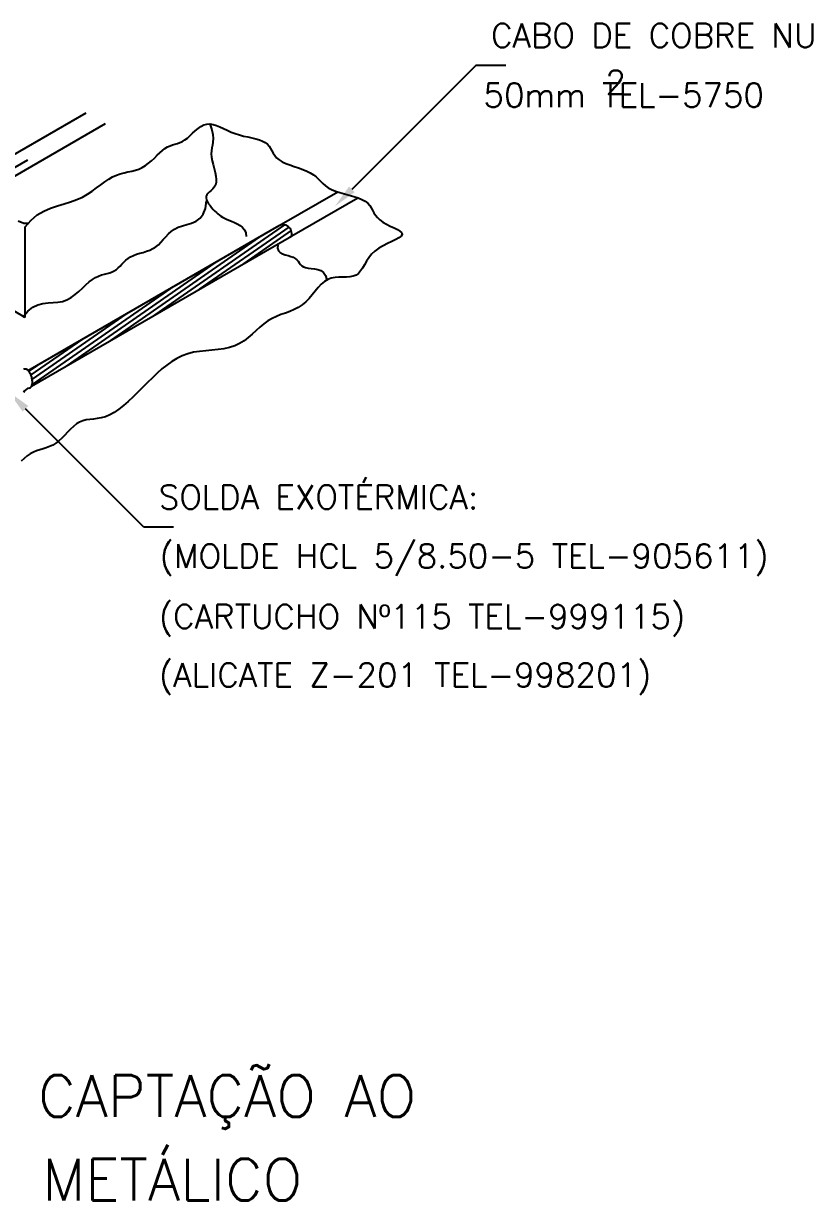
# Model space of a CAD drawing. Header units: millimetres. Extents: x -5200.2 to -5184.5, y -4688.8 to -4655.3.
# Drawn here: x -5191.06 to -5184.46, y -4688.85 to -4678.99 of the extents above; entities that cross this region are included whole.
import ezdxf
from ezdxf.enums import TextEntityAlignment as Align

# ---------------------------------------------------------------- set-up
doc = ezdxf.new("R2010")
doc.units = ezdxf.units.MM
doc.header["$LTSCALE"] = 10
doc.linetypes.add('DASHEDX2', pattern=[1.5, 1, -0.5])
doc.layers.add('Termotécnica', color=7, linetype='Continuous')
doc.styles.add('r140', font='romans.shx')
doc.styles.add('r80', font='romans.shx')

msp = doc.modelspace()

# ---------------------------------------------------------------- linework, layer by layer
at = {"layer": 'Termotécnica', "color": 2}
for p, q in [((-5187.2723, -4679.3387), (-5187.446, -4679.5121)), ((-5187.2723, -4679.3387), (-5187.0223, -4679.3387)), ((-5187.446, -4679.5121), (-5188.3126, -4680.3787)), ((-5191.0467, -4681.4511), (-5191.0467, -4680.6908)), ((-5191.0467, -4681.4511), (-5191.2352, -4681.3423)), ((-5190.0558, -4683.2057), (-5191.0457, -4682.2157)), ((-5190.0558, -4683.2057), (-5189.8058, -4683.2057))]:
    msp.add_line(p, q, dxfattribs=at)
at = {"layer": 'Termotécnica', "color": 1}
for p, q in [((-5191.5763, -4680.3361), (-5190.537, -4679.7361)), ((-5191.4082, -4680.4231), (-5190.3761, -4679.8273)), ((-5191.4666, -4680.385), (-5191.0261, -4680.1307)), ((-5188.8771, -4680.6762), (-5189.9614, -4681.4299)), ((-5188.8398, -4680.694), (-5189.5896, -4681.2152)), ((-5188.8197, -4680.7239), (-5189.2177, -4681.0005)), ((-5189.0881, -4680.779), (-5190.3333, -4681.6446)), ((-5188.8173, -4680.766), (-5188.8458, -4680.7858)), ((-5189.46, -4680.9937), (-5190.7052, -4681.8593)), ((-5189.8318, -4681.2084), (-5190.9903, -4682.0137)), ((-5190.2037, -4681.4231), (-5190.9896, -4681.9694)), ((-5190.5756, -4681.6378), (-5190.9999, -4681.9328)), ((-5190.9474, -4681.8525), (-5191.0182, -4681.9017))]:
    msp.add_line(p, q, dxfattribs=at)
at = {"layer": 'Termotécnica', "color": 1, "linetype": 'DASHEDX2'}
for p, q in [((-5188.9202, -4680.6821), (-5188.4305, -4680.3994)), ((-5188.8149, -4680.7679), (-5188.2627, -4680.4491))]:
    msp.add_line(p, q, dxfattribs=at)
at = {"layer": 'Termotécnica', "color": 3}
for p, q in [((-5191.0232, -4681.8962), (-5188.9202, -4680.6821)), ((-5190.9951, -4682.0267), (-5188.8184, -4680.7699))]:
    msp.add_line(p, q, dxfattribs=at)
at = {"layer": 'Termotécnica', "color": 2}
for points in [[(-5191.0467, -4680.6908), (-5190.9986, -4680.6355), (-5190.9463, -4680.5926), (-5190.8913, -4680.5597), (-5190.8346, -4680.5345), (-5190.7776, -4680.5147), (-5190.7213, -4680.4979), (-5190.6671, -4680.4817), (-5190.6161, -4680.4639), (-5190.5692, -4680.4426), (-5190.5263, -4680.4184), (-5190.4865, -4680.3923), (-5190.4495, -4680.3655), (-5190.4146, -4680.339), (-5190.3811, -4680.314), (-5190.3486, -4680.2915), (-5190.3163, -4680.2726), (-5190.2839, -4680.2581), (-5190.2515, -4680.2472), (-5190.2192, -4680.2389), (-5190.1872, -4680.2319), (-5190.1558, -4680.2251), (-5190.1252, -4680.2176), (-5190.0955, -4680.2081), (-5190.067, -4680.1955), (-5190.0399, -4680.1792), (-5190.014, -4680.1597), (-5189.9892, -4680.1381), (-5189.9654, -4680.1155), (-5189.9424, -4680.0928), (-5189.9201, -4680.0713), (-5189.8984, -4680.0518), (-5189.8771, -4680.0354), (-5189.856, -4680.0229), (-5189.8352, -4680.0134), (-5189.8146, -4680.0061), (-5189.794, -4679.9998), (-5189.7734, -4679.9935), (-5189.7527, -4679.9862), (-5189.7319, -4679.9768), (-5189.7109, -4679.9642), (-5189.6896, -4679.9479), (-5189.6679, -4679.9288), (-5189.6459, -4679.9082), (-5189.6233, -4679.8875), (-5189.6002, -4679.8681), (-5189.5765, -4679.8512), (-5189.552, -4679.8383), (-5189.5268, -4679.8308), (-5189.5008, -4679.8295), (-5189.4739, -4679.8337), (-5189.446, -4679.8423), (-5189.417, -4679.8541), (-5189.387, -4679.8681), (-5189.3557, -4679.8829), (-5189.3232, -4679.8976), (-5189.2894, -4679.9109), (-5189.2543, -4679.9219), (-5189.2187, -4679.9312), (-5189.1832, -4679.9393), (-5189.1488, -4679.9468), (-5189.1162, -4679.9545), (-5189.0861, -4679.963), (-5189.0595, -4679.9729), (-5189.0371, -4679.985), (-5189.0194, -4679.9996), (-5189.0053, -4680.0165), (-5188.9935, -4680.0349), (-5188.9826, -4680.0543), (-5188.9713, -4680.0742), (-5188.9582, -4680.0938), (-5188.9421, -4680.1127), (-5188.9214, -4680.1303), (-5188.8953, -4680.1461), (-5188.8647, -4680.1604), (-5188.8309, -4680.1736), (-5188.7952, -4680.1863), (-5188.759, -4680.1988), (-5188.7235, -4680.2116), (-5188.6902, -4680.2252), (-5188.6602, -4680.24), (-5188.6345, -4680.2563), (-5188.6123, -4680.2739), (-5188.5924, -4680.2922), (-5188.5734, -4680.3108), (-5188.5541, -4680.3293), (-5188.5333, -4680.3472), (-5188.5097, -4680.364), (-5188.4821, -4680.3794), (-5188.4497, -4680.393), (-5188.4134, -4680.4051), (-5188.3749, -4680.4163), (-5188.3356, -4680.4272), (-5188.2969, -4680.4382), (-5188.2605, -4680.4499), (-5188.2277, -4680.4627), (-5188.2002, -4680.4772), (-5188.1787, -4680.4939), (-5188.1624, -4680.5122), (-5188.1494, -4680.5319), (-5188.1382, -4680.5525), (-5188.1272, -4680.5735), (-5188.1146, -4680.5944), (-5188.0989, -4680.6149), (-5188.0785, -4680.6344), (-5188.0523, -4680.6527), (-5188.0221, -4680.6697), (-5187.9904, -4680.6857), (-5187.9594, -4680.7008), (-5187.9316, -4680.7152), (-5187.9094, -4680.7291), (-5187.8953, -4680.7426), (-5187.8915, -4680.756), (-5187.8997, -4680.7694), (-5187.9184, -4680.7832), (-5187.9453, -4680.7978), (-5187.9779, -4680.8135), (-5188.0141, -4680.8307), (-5188.0514, -4680.8498), (-5188.0874, -4680.8713), (-5188.12, -4680.8954), (-5188.1474, -4680.9223), (-5188.1701, -4680.9511), (-5188.1894, -4680.9805), (-5188.2065, -4681.0095), (-5188.2226, -4681.0369), (-5188.239, -4681.0613), (-5188.2568, -4681.0818), (-5188.2773, -4681.097), (-5188.3014, -4681.1063), (-5188.3286, -4681.1109), (-5188.3582, -4681.1124), (-5188.3894, -4681.1126), (-5188.4214, -4681.113), (-5188.4535, -4681.1154), (-5188.4848, -4681.1213), (-5188.5148, -4681.1326), (-5188.5427, -4681.1503), (-5188.569, -4681.1735), (-5188.5944, -4681.2007), (-5188.6194, -4681.2305), (-5188.6447, -4681.2614), (-5188.6709, -4681.2919), (-5188.6986, -4681.3206), (-5188.7285, -4681.3461), (-5188.7609, -4681.3673), (-5188.7956, -4681.3849), (-5188.8318, -4681.4001), (-5188.8691, -4681.4139), (-5188.9067, -4681.4277), (-5188.9442, -4681.4424), (-5188.981, -4681.4594), (-5189.0164, -4681.4796), (-5189.05, -4681.5038), (-5189.0824, -4681.5312), (-5189.1144, -4681.5605), (-5189.1466, -4681.5904), (-5189.1797, -4681.6196), (-5189.2146, -4681.6468), (-5189.2519, -4681.6707), (-5189.2924, -4681.6901), (-5189.3365, -4681.7041), (-5189.3837, -4681.7136), (-5189.4332, -4681.7201), (-5189.4842, -4681.7249), (-5189.5359, -4681.7295), (-5189.5875, -4681.7351), (-5189.6381, -4681.7433), (-5189.6871, -4681.7553), (-5189.7338, -4681.7724), (-5189.7783, -4681.7941), (-5189.8211, -4681.8201), (-5189.8626, -4681.8499), (-5189.9031, -4681.8828), (-5189.943, -4681.9184), (-5189.9826, -4681.9561), (-5190.0225, -4681.9955), (-5190.0628, -4682.036), (-5190.1034, -4682.0765), (-5190.1441, -4682.1163), (-5190.1846, -4682.1542), (-5190.2247, -4682.1893), (-5190.2642, -4682.2207), (-5190.3027, -4682.2474), (-5190.3401, -4682.2684), (-5190.3761, -4682.2831), (-5190.4108, -4682.2926), (-5190.4441, -4682.2986), (-5190.4762, -4682.3025), (-5190.507, -4682.3058), (-5190.5366, -4682.3101), (-5190.5651, -4682.3168), (-5190.5923, -4682.3277), (-5190.6185, -4682.3436), (-5190.6439, -4682.3638), (-5190.6686, -4682.3871), (-5190.6929, -4682.4122), (-5190.7171, -4682.4378), (-5190.7413, -4682.4628), (-5190.766, -4682.4858), (-5190.7912, -4682.5056), (-5190.8172, -4682.5213), (-5190.8438, -4682.5337), (-5190.8708, -4682.5436), (-5190.898, -4682.5523), (-5190.9253, -4682.5607), (-5190.9523, -4682.5698), (-5190.9789, -4682.5808), (-5191.0049, -4682.5946), (-5191.0302, -4682.6119), (-5191.0551, -4682.6323), (-5191.0803, -4682.6547)], [(-5189.5008, -4679.8295), (-5189.4849, -4679.8786), (-5189.4765, -4679.9192), (-5189.4739, -4679.9531), (-5189.4755, -4679.9819), (-5189.4796, -4680.0073), (-5189.4845, -4680.0309), (-5189.4884, -4680.0546), (-5189.4897, -4680.0799), (-5189.4872, -4680.1081), (-5189.4816, -4680.1387), (-5189.4741, -4680.1707), (-5189.4658, -4680.2033), (-5189.4581, -4680.2355), (-5189.452, -4680.2663), (-5189.4488, -4680.2948), (-5189.4497, -4680.3201), (-5189.4554, -4680.3415), (-5189.4652, -4680.3594), (-5189.4775, -4680.3747), (-5189.4912, -4680.3879), (-5189.5049, -4680.3999), (-5189.5173, -4680.4114), (-5189.527, -4680.4231), (-5189.5328, -4680.4357), (-5189.5336, -4680.4498), (-5189.53, -4680.4652), (-5189.5226, -4680.4814), (-5189.5124, -4680.498), (-5189.5001, -4680.5146), (-5189.4865, -4680.5308), (-5189.4724, -4680.5462), (-5189.4586, -4680.5603), (-5189.4457, -4680.5728), (-5189.4334, -4680.584), (-5189.4212, -4680.594), (-5189.4085, -4680.6031), (-5189.3948, -4680.6116), (-5189.3797, -4680.6197), (-5189.3625, -4680.6277), (-5189.3428, -4680.6359), (-5189.3204, -4680.6446), (-5189.2963, -4680.6543), (-5189.272, -4680.6658), (-5189.249, -4680.6798), (-5189.2285, -4680.6969), (-5189.2122, -4680.7178), (-5189.2013, -4680.7432), (-5189.1974, -4680.7738)], [(-5191.0672, -4681.4499), (-5191.0264, -4681.3993), (-5190.9844, -4681.3653), (-5190.9417, -4681.3443), (-5190.8988, -4681.3331), (-5190.8562, -4681.3282), (-5190.8143, -4681.3261), (-5190.7737, -4681.3233), (-5190.7348, -4681.3165), (-5190.698, -4681.303), (-5190.6633, -4681.2836), (-5190.6304, -4681.2599), (-5190.599, -4681.2334), (-5190.5691, -4681.2059), (-5190.5403, -4681.1788), (-5190.5125, -4681.1539), (-5190.4855, -4681.1326), (-5190.4591, -4681.1162), (-5190.4334, -4681.104), (-5190.4085, -4681.095), (-5190.3846, -4681.0881), (-5190.3618, -4681.0824), (-5190.3403, -4681.0767), (-5190.3201, -4681.0701), (-5190.3015, -4681.0614), (-5190.2844, -4681.05), (-5190.2685, -4681.0362), (-5190.2531, -4681.0208), (-5190.2377, -4681.0044), (-5190.2217, -4680.9876), (-5190.2047, -4680.9714), (-5190.1859, -4680.9562), (-5190.165, -4680.9428), (-5190.1414, -4680.9317), (-5190.1158, -4680.9223), (-5190.0886, -4680.9139), (-5190.0607, -4680.9058), (-5190.0326, -4680.897), (-5190.0051, -4680.8869), (-5189.9787, -4680.8748), (-5189.9542, -4680.8598), (-5189.932, -4680.8415), (-5189.9112, -4680.8205), (-5189.8912, -4680.7979), (-5189.8708, -4680.7747), (-5189.8491, -4680.7518), (-5189.8253, -4680.7303), (-5189.7983, -4680.7111), (-5189.7672, -4680.6952), (-5189.7317, -4680.683), (-5189.6934, -4680.6722), (-5189.6545, -4680.6599), (-5189.6172, -4680.6432), (-5189.5838, -4680.6192), (-5189.5564, -4680.585), (-5189.5374, -4680.5378), (-5189.5287, -4680.4746)], [(-5191.1064, -4680.6416), (-5191.0578, -4680.6602), (-5191.0171, -4680.6604)], [(-5188.9322, -4680.8443), (-5188.9344, -4680.8715), (-5188.9274, -4680.892), (-5188.9132, -4680.9071), (-5188.8937, -4680.918), (-5188.8709, -4680.9261), (-5188.8469, -4680.9328), (-5188.8236, -4680.9393), (-5188.8029, -4680.947), (-5188.7864, -4680.9568), (-5188.7733, -4680.9684), (-5188.7625, -4680.981), (-5188.7528, -4680.9939), (-5188.7429, -4681.0063), (-5188.7316, -4681.0177), (-5188.7178, -4681.0271), (-5188.7002, -4681.0339), (-5188.6781, -4681.0379), (-5188.6526, -4681.0404), (-5188.6255, -4681.0435), (-5188.5982, -4681.0491), (-5188.5725, -4681.0592), (-5188.55, -4681.0757), (-5188.5324, -4681.1006), (-5188.5211, -4681.1358)]]:
    msp.add_lwpolyline(points, dxfattribs=at)
at = {"layer": 'Termotécnica', "color": 3}
msp.add_arc((-5188.8891, -4680.749), 0.0738, 343.4713, 125.0199, dxfattribs=at)
at = {"layer": 'Termotécnica', "color": 2}
for centre, radius, start, end in [((-5191.0491, -4681.9053), 0.0223, 105.11082, 122.20958), ((-5191.0491, -4681.9053), 0.0223, 65.80307, 105.11082), ((-5191.0642, -4681.9389), 0.0592, 41.94706, 65.80307), ((-5191.0955, -4681.967), 0.1013, 26.94663, 41.94706), ((-5191.15, -4681.9947), 0.1623, 15.11082, 26.94663), ((-5191.0178, -4682.0212), 0.0223, 285.11082, 324.41857), ((-5191.0478, -4681.9998), 0.0592, 324.41857, 348.27458), ((-5191.15, -4681.9947), 0.1623, 3.27501, 15.11082), ((-5191.089, -4681.9912), 0.1013, 348.27458, 3.27501), ((-5191.0019, -4682.1083), 0.0663, 98.76322, 153.41949)]:
    msp.add_arc(centre, radius, start, end, dxfattribs=at)
for points in [[(-5188.2891, -4680.4023), (-5188.3362, -4680.355), (-5188.4545, -4680.5199)], [(-5191.0694, -4682.2392), (-5191.0221, -4682.1922), (-5191.1869, -4682.0738)]]:
    msp.add_solid(points, dxfattribs=at)

# ---------------------------------------------------------------- texts
at = {"layer": 'Termotécnica', "color": 2, "style": 'r80'}
for s, p in [('CABO DE COBRE NU ', (-5187.147, -4679.0888)), ('2', (-5186.1889, -4679.4811)), (' 50mm TEL-5750', (-5187.3469, -4679.5882)), ('SOLDA EXOTÉRMICA: ', (-5189.9289, -4682.9562)), ('(MOLDE HCL 5/8.50-5 TEL-905611) ', (-5189.9216, -4683.4492)), ('(CARTUCHO Nº115 TEL-999115) ', (-5189.9281, -4683.9568)), ('(ALICATE Z-201 TEL-998201)', (-5189.928, -4684.4465))]:
    msp.add_text(s, height=0.2, dxfattribs=at).set_placement(p, align=Align.MIDDLE_LEFT)
at = {"layer": 'Termotécnica', "color": 5, "style": 'r140'}
for s, p in [('INTERLIGAÇÃO D MASTRO DA CAPTAÇÃO AO', (-5192.7772, -4687.9783)), ('ATERRAMENTO AO PILAR METÁLICO', (-5192.7342, -4688.6157))]:
    msp.add_text(s, height=0.35, dxfattribs=at).set_placement(p, align=Align.MIDDLE)

doc.saveas('drawing.dxf')
